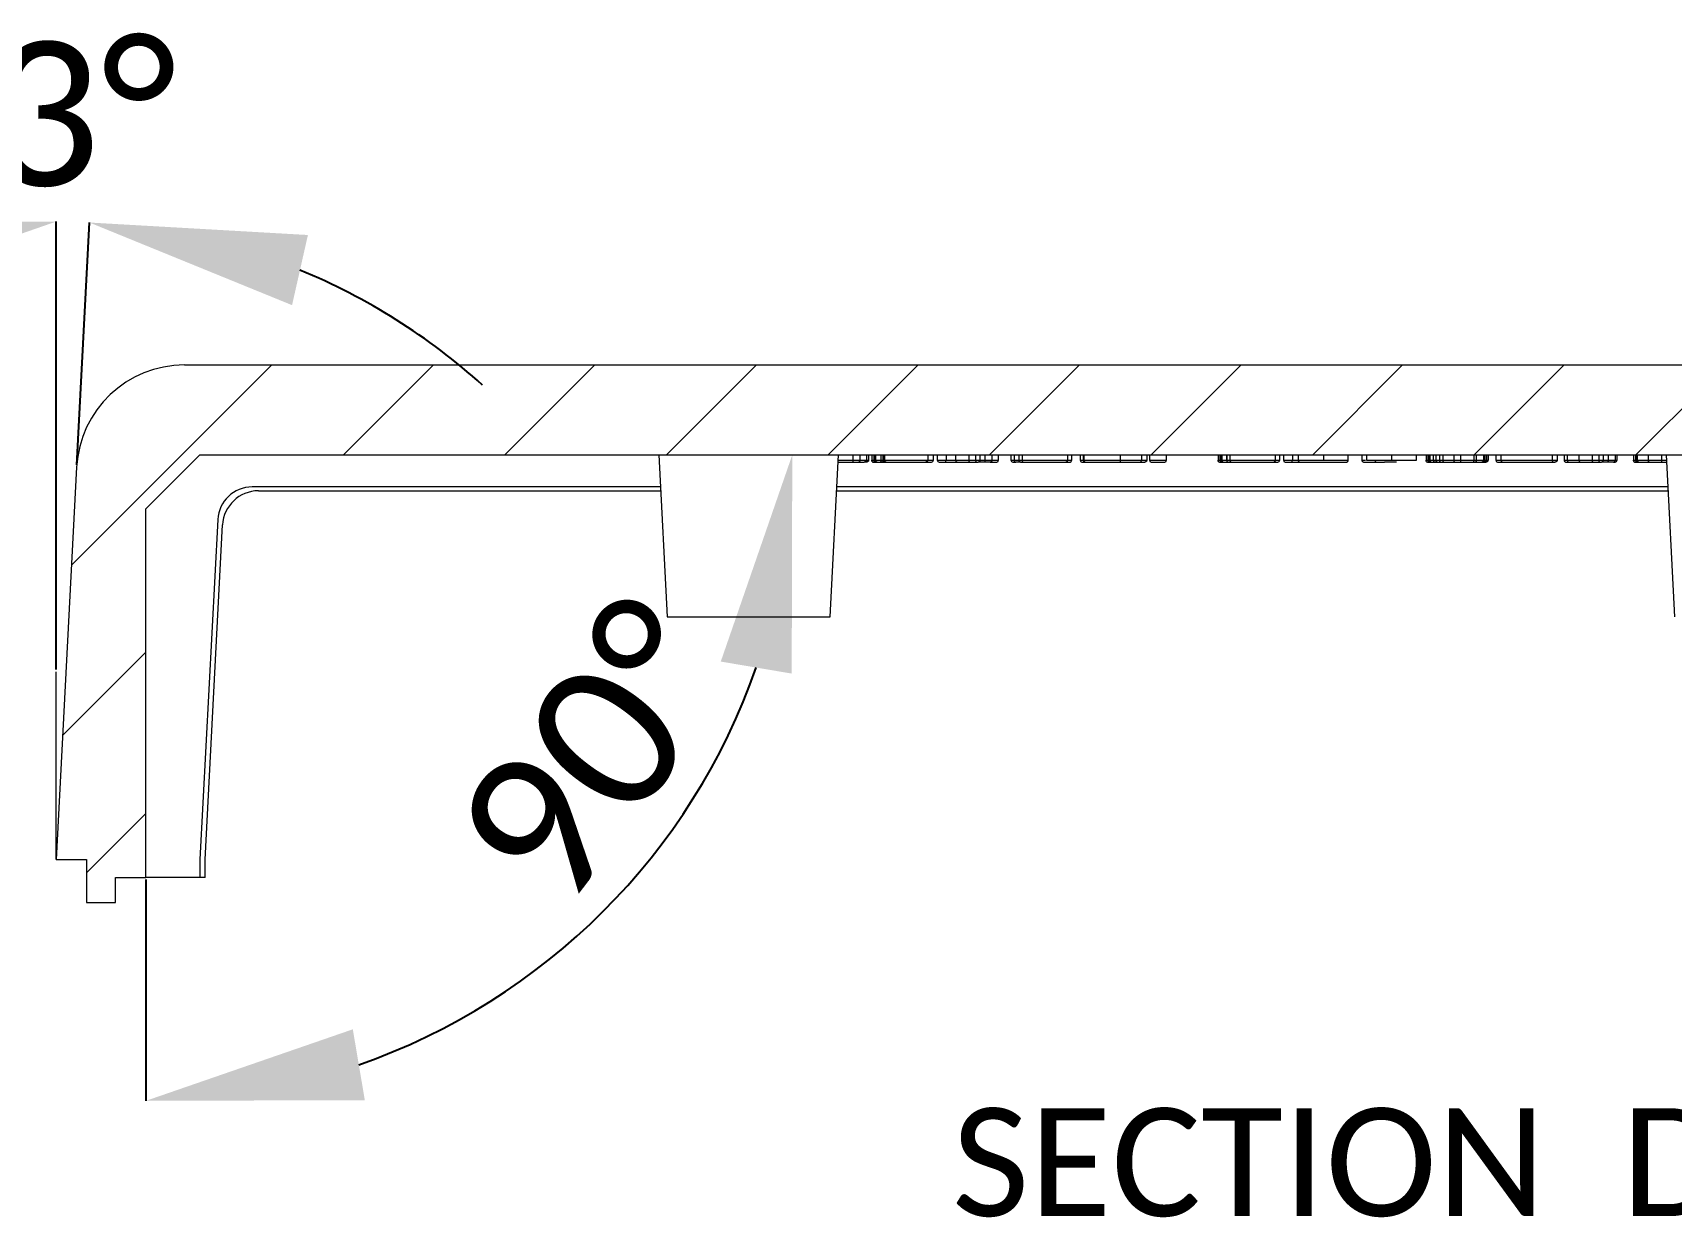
# Model space of a CAD drawing. Header units: millimetres. Extents: x 305 to 730, y -58 to 227.
# Drawn here: x 652.01 to 697.55, y 45.51 to 78.46 of the extents above; entities that cross this region are included whole.
import ezdxf

# ---------------------------------------------------------------- set-up
doc = ezdxf.new("R2010")
doc.units = ezdxf.units.MM
doc.header["$PDSIZE"] = -1
doc.linetypes.add('CENTERX2', pattern=[20.32, 12.7, -2.54, 2.54, -2.54])
doc.styles.add('SLDTEXTSTYLE1', font='calibri.ttf')
doc.dimstyles.new('SLDDIMSTYLE5', dxfattribs={"dimtxt": 4, "dimasz": 6, "dimexe": 0, "dimexo": 0.0625, "dimgap": 1, "dimtad": 1, "dimdec": 4, "dimzin": 12, "dimdsep": 46, "dimtxsty": 'SLDTEXTSTYLE1', "dimsah": 1, "dimcen": 0.09, "dimazin": 3, "dimtfac": 1, "dimtofl": 0, "dimtmove": 0, "dimatfit": 3, "dimfxl": 1, "dimfrac": 2, "dimtolj": 1, "dimtzin": 12, "dimarcsym": 0})

# ---------------------------------------------------------------- blocks, each defined once
blk = doc.blocks.new('*D111')
at = {"color": 0, "linetype": 'Continuous', "lineweight": -2, "transparency": 16777216}
for p, q in [((652.66, 60.749), (652.66, 73.206)), ((653.235, 66.438), (653.588, 73.181))]:
    blk.add_line(p, q, dxfattribs=at)
for start, end in [(109.4755, 128.9511), (48.0489, 67.5245)]:
    blk.add_arc((652.66, 55.469), 17.737, start, end, dxfattribs=at)
at = {"color": 0, "linetype": 'Continuous', "transparency": 16777216}
for points in [[(646.577, 73.176), (646.916, 71.205), (652.66, 73.206)], [(659.22, 70.883), (659.661, 72.834), (653.588, 73.181)]]:
    blk.add_solid(points, dxfattribs=at)
at = {"layer": 'Defpoints', "color": 0, "linetype": 'Continuous', "transparency": 16777216}
for p in [(653.279, 73.195), (653.232, 66.376), (652.66, 60.687), (652.66, 55.469), (652.66, 55.469)]:
    blk.add_point(p, dxfattribs=at)
at = {"color": 0, "linetype": 'Continuous', "lineweight": 0, "transparency": 16777216, "insert": (650.75, 78.213), "char_height": 4, "attachment_point": 1, "rotation": 359.774, "style": 'SLDTEXTSTYLE1'}
blk.add_mtext('\\A1;3°', dxfattribs=at)
blk = doc.blocks.new('*D115')
at = {"color": 0, "linetype": 'Continuous', "lineweight": -2, "transparency": 16777216}
blk.add_line((655.16, 54.906), (655.16, 48.754), dxfattribs=at)
blk.add_arc((655.16, 66.719), 17.964, 289.2266, 340.7734, dxfattribs=at)
at = {"color": 0, "linetype": 'Continuous', "transparency": 16777216}
for points in [[(671.136, 60.97), (673.108, 60.636), (673.124, 66.719)], [(661.243, 48.77), (660.909, 50.742), (655.16, 48.754)]]:
    blk.add_solid(points, dxfattribs=at)
at = {"layer": 'Defpoints', "color": 0, "linetype": 'Continuous', "transparency": 16777216}
for p in [(656.66, 66.719), (715.16, 66.719), (655.16, 65.219), (655.16, 54.969), (664.142, 51.161)]:
    blk.add_point(p, dxfattribs=at)
at = {"color": 0, "linetype": 'Continuous', "lineweight": 0, "transparency": 16777216, "insert": (663.508, 56.281), "char_height": 4, "attachment_point": 1, "rotation": 52.7277, "style": 'SLDTEXTSTYLE1'}
blk.add_mtext('\\A1;90°', dxfattribs=at)

msp = doc.modelspace()

# ---------------------------------------------------------------- hatches: boundary and pattern name
at = {"linetype": 'Continuous', "lineweight": 0}
h = msp.add_hatch(dxfattribs=at)
h.set_pattern_fill('ANSI31', style=0)
h.set_pattern_definition([(45, (300.203, -64.7303), (-2.245064, 2.245064), [])])
edge = h.paths.add_edge_path(flags=0)
edge.add_line((719.16003, 55.46878), (718.58842, 66.37578))
edge.add_arc((715.59253, 66.21878), 3, 3, 90)
edge.add_line((715.59253, 69.21878), (656.22754, 69.21878))
edge.add_arc((656.22754, 66.21878), 3, 90, 177)
edge.add_line((653.23165, 66.37578), (652.66003, 55.46878))
edge.add_line((652.66003, 55.46878), (653.51003, 55.46878))
edge.add_line((653.51003, 55.46878), (653.51003, 54.26878))
edge.add_line((653.51003, 54.26878), (654.31003, 54.26878))
edge.add_line((654.31003, 54.26878), (654.31003, 54.96878))
edge.add_line((654.31003, 54.96878), (655.16003, 54.96878))
edge.add_line((655.16003, 54.96878), (655.16003, 65.21878))
edge.add_line((655.16003, 65.21878), (656.66003, 66.71878))
edge.add_line((656.66003, 66.71878), (715.16003, 66.71878))
edge.add_line((715.16003, 66.71878), (716.66003, 65.21878))
edge.add_line((716.66003, 65.21878), (716.66003, 54.96878))
edge.add_line((716.66003, 54.96878), (717.51003, 54.96878))
edge.add_line((717.51003, 54.96878), (717.51003, 54.26878))
edge.add_line((717.51003, 54.26878), (718.31003, 54.26878))
edge.add_line((718.31003, 54.26878), (718.31003, 55.46878))
edge.add_line((718.31003, 55.46878), (719.16003, 55.46878))

# ---------------------------------------------------------------- linework, layer by layer
at = {"color": 7, "linetype": 'Continuous', "lineweight": 15}
for p, q in [((656.22762, 69.21878), (715.59265, 69.21878)), ((656.66011, 66.71878), (655.15998, 65.21877)), ((656.66011, 66.71878), (715.15992, 66.71878)), ((669.41002, 66.71878), (669.64581, 62.21875)), ((674.1741, 62.21875), (674.41013, 66.71878)), ((674.39964, 66.51875), (674.80233, 66.51875)), ((674.80233, 66.51875), (674.96756, 66.51875)), ((674.80782, 66.71878), (674.80782, 66.56876)), ((674.80782, 66.56876), (675.00165, 66.56876)), ((674.96756, 66.51875), (675.12253, 66.51875)), ((675.00165, 66.71878), (675.00165, 66.56876)), ((675.00165, 66.56876), (675.18332, 66.56876)), ((675.1931, 66.51875), (675.12253, 66.51875)), ((675.18332, 66.71878), (675.18332, 66.56876)), ((675.24317, 66.71878), (675.24317, 66.56876)), ((675.33496, 66.71878), (675.33496, 66.56876)), ((675.33496, 66.56876), (675.38765, 66.56876)), ((675.34306, 66.53198), (675.34211, 66.53299)), ((675.37621, 66.51875), (675.43414, 66.51875)), ((675.38765, 66.71878), (675.38765, 66.56876)), ((675.40577, 66.71878), (675.40577, 66.56876)), ((675.40577, 66.56876), (675.43796, 66.56876)), ((675.43414, 66.51875), (675.45703, 66.51875)), ((675.43796, 66.71878), (675.43796, 66.56876)), ((675.45703, 66.51875), (675.48683, 66.51875)), ((675.48683, 66.51875), (675.62726, 66.51875)), ((675.58601, 66.71878), (675.58601, 66.56876)), ((675.58601, 66.56876), (675.6387, 66.56876)), ((675.59412, 66.53198), (675.59317, 66.53299)), ((675.62726, 66.51875), (675.68543, 66.51875)), ((675.6387, 66.71878), (675.6387, 66.56876)), ((675.65682, 66.71878), (675.65682, 66.56876)), ((675.65682, 66.56876), (675.68901, 66.56876)), ((675.68543, 66.51875), (675.70808, 66.51875)), ((675.68901, 66.71878), (675.68901, 66.56876)), ((675.68901, 66.56876), (676.88849, 66.56876)), ((675.70808, 66.51875), (675.73789, 66.51875)), ((675.73789, 66.51875), (676.82841, 66.51875)), ((676.837, 66.51875), (676.99554, 66.51875)), ((676.88849, 66.71878), (676.88849, 66.56876)), ((677.04561, 66.56876), (677.04561, 66.71878)), ((677.15195, 66.71878), (677.15195, 66.56876)), ((677.36652, 66.51875), (677.71342, 66.51875)), ((677.40372, 66.71878), (677.40372, 66.56876)), ((677.66335, 66.71878), (677.66335, 66.56876)), ((677.66335, 66.56876), (678.03171, 66.56876)), ((677.71342, 66.51875), (678.05436, 66.51875)), ((678.03171, 66.71878), (678.03171, 66.56876)), ((678.03171, 66.56876), (678.21982, 66.56876)), ((678.05436, 66.51875), (678.23937, 66.51875)), ((678.21982, 66.71878), (678.21982, 66.56876)), ((678.21982, 66.56876), (678.34046, 66.56876)), ((678.23937, 66.51875), (678.2904, 66.51875)), ((678.45514, 66.51875), (678.2904, 66.51875)), ((678.34046, 66.71878), (678.34046, 66.56876)), ((678.34046, 66.56876), (678.47875, 66.56876)), ((678.6218, 66.51875), (678.45514, 66.51875)), ((678.47875, 66.71878), (678.47875, 66.56876)), ((678.47875, 66.56876), (678.67163, 66.56876)), ((678.6218, 66.51875), (678.64278, 66.51875)), ((678.64278, 66.51875), (678.80729, 66.51875)), ((678.67163, 66.71878), (678.67163, 66.56876)), ((678.76747, 66.51875), (678.80729, 66.51875)), ((678.85735, 66.56876), (678.85735, 66.71878)), ((679.2002, 66.71878), (679.2002, 66.56876)), ((679.28889, 66.71878), (679.28889, 66.56876)), ((679.47224, 66.51875), (679.33681, 66.51875)), ((679.42074, 66.71878), (679.42074, 66.56876)), ((679.42098, 66.71878), (679.42098, 66.56876)), ((679.42098, 66.56876), (679.50991, 66.56876)), ((679.47224, 66.51875), (679.5564, 66.51875)), ((679.50991, 66.71878), (679.50991, 66.56876)), ((679.50991, 66.56876), (680.76995, 66.56876)), ((679.5564, 66.51875), (680.72846, 66.51875)), ((680.72846, 66.51875), (680.84457, 66.51875)), ((680.76995, 66.71878), (680.76995, 66.56876)), ((680.89464, 66.56876), (680.89464, 66.71878)), ((681.12257, 66.71878), (681.12257, 66.56876)), ((681.21126, 66.71878), (681.21126, 66.56876)), ((681.21198, 66.71878), (681.21198, 66.56876)), ((681.22676, 66.71878), (681.22676, 66.56876)), ((681.22676, 66.56876), (682.23908, 66.56876)), ((681.26204, 66.51875), (681.25895, 66.51875)), ((681.26204, 66.51875), (681.27683, 66.51875)), ((681.27683, 66.51875), (682.23622, 66.51875)), ((682.23622, 66.51875), (682.78625, 66.51875)), ((682.23908, 66.71878), (682.23908, 66.56876)), ((682.78625, 66.51875), (682.92644, 66.51875)), ((682.83632, 66.56876), (682.83632, 66.71878)), ((682.97651, 66.71878), (682.97651, 66.56876)), ((683.04923, 66.71878), (683.04923, 66.56876)), ((683.0993, 66.51875), (683.476, 66.51875)), ((683.52607, 66.56876), (683.52607, 66.71878)), ((684.95896, 66.71878), (684.95896, 66.56876)), ((684.95896, 66.56876), (685.01142, 66.56876)), ((684.96707, 66.53198), (684.96612, 66.53299)), ((685.00021, 66.51875), (685.05815, 66.51875)), ((685.01142, 66.71878), (685.01142, 66.56876)), ((685.02977, 66.71878), (685.02977, 66.56876)), ((685.02977, 66.56876), (685.06196, 66.56876)), ((685.05815, 66.51875), (685.08079, 66.51875)), ((685.06196, 66.71878), (685.06196, 66.56876)), ((685.08079, 66.51875), (685.11084, 66.51875)), ((685.11084, 66.51875), (685.24888, 66.51875)), ((685.19738, 66.71878), (685.19738, 66.56876)), ((685.19762, 66.71878), (685.19762, 66.56876)), ((685.19762, 66.56876), (685.28655, 66.56876)), ((685.24888, 66.51875), (685.33304, 66.51875)), ((685.28655, 66.71878), (685.28655, 66.56876)), ((685.28655, 66.56876), (686.54659, 66.56876)), ((685.33304, 66.51875), (686.50511, 66.51875)), ((686.50511, 66.51875), (686.62122, 66.51875)), ((686.54659, 66.71878), (686.54659, 66.56876)), ((686.67129, 66.56876), (686.67129, 66.71878)), ((686.77381, 66.71878), (686.77381, 66.56876)), ((686.82387, 66.51875), (686.86369, 66.51875)), ((686.98838, 66.51875), (687.20868, 66.51875)), ((687.02558, 66.71878), (687.02558, 66.56876)), ((687.1846, 66.71878), (687.1846, 66.56876)), ((687.53674, 66.51875), (687.71627, 66.51875)), ((687.88531, 66.71878), (687.88531, 66.56876)), ((688.57673, 66.56876), (688.57673, 66.71878)), ((688.95557, 66.71878), (688.95557, 66.56876)), ((689.00564, 66.51875), (689.34658, 66.51875)), ((689.08074, 66.71878), (689.08074, 66.56876)), ((689.34658, 66.51875), (689.53159, 66.51875)), ((689.53159, 66.51875), (689.58261, 66.51875)), ((689.74736, 66.51875), (689.58261, 66.51875)), ((689.91402, 66.51875), (689.74736, 66.51875)), ((689.78146, 66.71878), (689.78146, 66.56876)), ((690.47287, 66.56876), (690.47287, 66.71878)), ((690.73823, 66.71878), (690.73823, 66.56876)), ((690.73823, 66.56876), (690.79092, 66.56876)), ((690.74657, 66.53198), (690.74562, 66.53299)), ((690.77971, 66.51875), (690.83765, 66.51875)), ((690.79092, 66.71878), (690.79092, 66.56876)), ((690.80928, 66.71878), (690.80928, 66.56876)), ((690.80928, 66.56876), (690.84123, 66.56876)), ((690.83765, 66.51875), (690.8603, 66.51875)), ((690.84123, 66.71878), (690.84123, 66.56876)), ((690.8603, 66.51875), (690.89034, 66.51875)), ((690.89034, 66.51875), (690.99143, 66.51875)), ((690.94089, 66.71878), (690.94089, 66.56876)), ((690.94089, 66.56876), (691.01027, 66.56876)), ((690.99143, 66.51875), (691.057, 66.51875)), ((691.01027, 66.71878), (691.01027, 66.56876)), ((691.01527, 66.71878), (691.01527, 66.56876)), ((691.01527, 66.56876), (691.11159, 66.56876)), ((691.057, 66.51875), (691.06605, 66.51875)), ((691.06605, 66.51875), (691.15737, 66.51875)), ((691.11159, 66.71878), (691.11159, 66.56876)), ((691.11159, 66.56876), (691.20148, 66.56876)), ((691.15737, 66.51875), (691.23462, 66.51875)), ((691.20148, 66.71878), (691.20148, 66.56876)), ((691.20148, 66.56876), (691.51333, 66.56876)), ((691.23462, 66.51875), (691.52859, 66.51875)), ((691.51333, 66.71878), (691.51333, 66.56876)), ((691.51333, 66.56876), (691.69357, 66.56876)), ((691.52859, 66.51875), (691.69047, 66.51875)), ((691.69047, 66.51875), (692.04619, 66.51875)), ((691.69357, 66.71878), (691.69357, 66.56876)), ((691.69357, 66.56876), (692.06598, 66.56876)), ((692.04619, 66.51875), (692.1089, 66.51875)), ((692.06598, 66.71878), (692.06598, 66.56876)), ((692.06598, 66.56876), (692.14538, 66.56876)), ((692.1089, 66.51875), (692.29105, 66.51875)), ((692.14538, 66.56876), (692.14538, 66.71878)), ((692.14538, 66.56876), (692.33921, 66.56876)), ((692.29105, 66.51875), (692.32014, 66.51875)), ((692.32014, 66.51875), (692.36997, 66.51875)), ((692.33921, 66.71878), (692.33921, 66.56876)), ((692.33921, 66.56876), (692.37092, 66.56876)), ((692.36997, 66.51875), (692.41026, 66.51875)), ((692.37092, 66.71878), (692.37092, 66.56876)), ((692.41717, 66.71878), (692.41717, 66.56876)), ((692.41717, 66.56876), (692.46128, 66.56876)), ((692.46128, 66.71878), (692.46128, 66.56876)), ((692.67681, 66.71878), (692.67681, 66.56876)), ((692.72688, 66.51875), (692.8859, 66.51875)), ((692.81986, 66.71878), (692.81986, 66.56876)), ((692.81986, 66.56876), (694.24727, 66.56876)), ((692.8859, 66.51875), (694.26778, 66.51875)), ((694.24727, 66.71878), (694.24727, 66.56876)), ((694.24727, 66.56876), (694.38651, 66.56876)), ((694.26778, 66.51875), (694.32071, 66.51875)), ((694.38651, 66.71878), (694.38651, 66.56876)), ((694.57558, 66.71878), (694.57558, 66.56876)), ((694.57558, 66.56876), (694.66474, 66.56876)), ((694.62707, 66.51875), (694.71124, 66.51875)), ((694.66474, 66.71878), (694.66474, 66.56876)), ((694.71124, 66.51875), (695.03715, 66.51875)), ((694.98709, 66.71878), (694.98709, 66.56876)), ((694.98709, 66.56876), (695.35544, 66.56876)), ((695.03715, 66.51875), (695.37809, 66.51875)), ((695.35544, 66.71878), (695.35544, 66.56876)), ((695.35544, 66.56876), (695.54356, 66.56876)), ((695.37809, 66.51875), (695.56311, 66.51875)), ((695.54356, 66.71878), (695.54356, 66.56876)), ((695.54356, 66.56876), (695.6642, 66.56876)), ((695.56311, 66.51875), (695.61413, 66.51875)), ((695.77888, 66.51875), (695.61413, 66.51875)), ((695.6642, 66.71878), (695.6642, 66.56876)), ((695.6642, 66.56876), (695.80224, 66.56876)), ((695.94553, 66.51875), (695.77888, 66.51875)), ((695.80224, 66.71878), (695.80224, 66.56876)), ((695.80224, 66.56876), (695.99536, 66.56876)), ((695.94553, 66.51875), (695.99941, 66.51875)), ((695.99536, 66.71878), (695.99536, 66.56876)), ((696.04924, 66.56876), (696.04924, 66.71878)), ((696.5082, 66.71878), (696.5082, 66.56876)), ((696.5082, 66.56876), (696.56065, 66.56876)), ((696.5163, 66.53198), (696.51535, 66.53299)), ((696.54944, 66.51875), (696.60738, 66.51875)), ((696.56065, 66.71878), (696.56065, 66.56876)), ((696.57901, 66.71878), (696.57901, 66.56876)), ((696.57901, 66.56876), (696.61119, 66.56876)), ((696.60738, 66.51875), (696.63003, 66.51875)), ((696.61119, 66.71878), (696.61119, 66.56876)), ((696.63003, 66.51875), (696.66007, 66.51875)), ((696.66007, 66.51875), (696.96072, 66.51875)), ((696.91065, 66.71878), (696.91065, 66.56876)), ((696.91065, 66.56876), (697.27924, 66.56876)), ((696.96072, 66.51875), (697.30165, 66.51875)), ((697.27924, 66.71878), (697.27924, 66.56876)), ((697.30165, 66.51875), (697.42063, 66.51875)), ((697.41013, 66.71878), (697.64593, 62.21875)), ((653.23165, 66.37576), (652.65992, 55.46876)), ((669.45675, 65.82775), (658.11303, 65.82775)), ((658.28755, 65.71879), (669.46247, 65.71879)), ((674.35768, 65.71879), (697.46235, 65.71879)), ((697.45663, 65.82775), (674.3634, 65.82775)), ((655.15998, 54.9688), (655.15998, 65.21877)), ((657.1553, 64.91896), (656.66011, 55.46876)), ((656.80149, 55.46876), (657.28906, 64.77114)), ((669.64581, 62.21875), (674.1741, 62.21875)), ((652.65992, 55.46876), (653.51012, 55.46876)), ((653.51012, 55.46876), (653.51012, 54.2688)), ((656.66011, 55.46876), (656.66011, 54.9688)), ((656.80149, 54.9688), (656.80149, 55.46876)), ((654.31002, 54.9688), (655.15998, 54.9688)), ((654.31002, 54.2688), (654.31002, 54.9688)), ((656.66011, 54.9688), (655.15998, 54.9688)), ((656.80149, 54.9688), (656.66011, 54.9688)), ((653.51012, 54.2688), (654.31002, 54.2688))]:
    msp.add_line(p, q, dxfattribs=at)
at = {"color": 8, "linetype": 'Continuous', "lineweight": 15}
for p, q in [((674.40227, 66.56876), (674.80782, 66.56876)), ((675.18332, 66.56876), (675.24317, 66.56876)), ((675.38765, 66.56876), (675.40577, 66.56876)), ((675.43796, 66.56876), (675.58601, 66.56876)), ((675.6387, 66.56876), (675.65682, 66.56876)), ((676.89136, 66.56876), (677.04561, 66.56876)), ((677.15195, 66.56876), (677.40372, 66.56876)), ((677.40372, 66.56876), (677.66335, 66.56876)), ((678.67115, 66.56876), (678.85735, 66.56876)), ((679.2002, 66.56876), (679.28889, 66.56876)), ((679.28889, 66.56876), (679.42074, 66.56876)), ((680.76995, 66.56876), (680.89464, 66.56876)), ((681.12257, 66.56876), (681.21126, 66.56876)), ((681.21126, 66.56876), (681.21198, 66.56876)), ((681.21198, 66.56876), (681.22676, 66.56876)), ((682.23908, 66.56876), (682.83632, 66.56876)), ((682.83632, 66.56876), (682.97651, 66.56876)), ((683.04923, 66.56876), (683.52607, 66.56876)), ((685.01142, 66.56876), (685.02977, 66.56876)), ((685.06196, 66.56876), (685.19738, 66.56876)), ((686.54659, 66.56876), (686.67129, 66.56876)), ((686.77381, 66.56876), (687.02558, 66.56876)), ((687.02558, 66.56876), (687.1846, 66.56876)), ((688.95557, 66.56876), (689.05476, 66.56876)), ((690.79092, 66.56876), (690.80928, 66.56876)), ((690.84123, 66.56876), (690.94089, 66.56876)), ((691.01027, 66.56876), (691.01527, 66.56876)), ((692.37092, 66.56876), (692.41717, 66.56876)), ((692.67681, 66.56876), (692.81986, 66.56876)), ((694.66474, 66.56876), (694.98709, 66.56876)), ((695.99536, 66.56876), (696.04924, 66.56876)), ((696.56065, 66.56876), (696.57901, 66.56876)), ((696.61119, 66.56876), (696.91065, 66.56876)), ((697.27924, 66.56876), (697.418, 66.56876))]:
    msp.add_line(p, q, dxfattribs=at)
at = {"color": 7, "linetype": 'CENTERX2', "lineweight": 15}
msp.add_line((652.66003, 55.46878), (652.66003, 60.68672), dxfattribs=at)
at = {"color": 8, "linetype": 'Continuous', "lineweight": 15, "flags": 128}
msp.add_lwpolyline([(678.63419, 66.52012), (678.63539, 66.51976), (678.64278, 66.51875)], dxfattribs=at)
at = {"color": 7, "linetype": 'Continuous', "lineweight": 15}
for centre, radius, start, end in [((656.22754, 66.21878), 3, 90, 177), ((675.37654, 66.56748), 0.04873, 225.044855, 269.601662), ((675.6276, 66.56748), 0.04873, 225.044855, 269.601662), ((676.9956, 66.56878), 0.05, 270, 360), ((677.20197, 66.56878), 0.05, 180, 270), ((677.35893, 66.56323), 0.04512, 279.683118, 7.037379), ((678.80729, 66.56878), 0.05, 270, 0), ((679.25015, 66.56878), 0.05, 180, 270), ((680.84454, 66.56878), 0.05, 270, 0), ((681.17247, 66.56878), 0.05, 180, 270), ((682.78632, 66.56878), 0.05, 270, 0), ((683.09924, 66.56878), 0.05, 180, 270), ((683.47599, 66.56878), 0.05, 270, 0), ((685.00044, 66.56723), 0.04848, 224.921289, 269.725228), ((686.62117, 66.56878), 0.05, 270, 0), ((686.82388, 66.56878), 0.05, 180, 270), ((686.98097, 66.5631), 0.04497, 279.492394, 7.228104), ((690.77949, 66.56614), 0.0474, 224.381339, 270.265178), ((692.7269, 66.56878), 0.05, 180, 270), ((695.99932, 66.56878), 0.05, 270, 0), ((696.54968, 66.56723), 0.04848, 224.921289, 269.725228), ((658.11298, 64.86878), 0.959, 90, 177), ((658.28758, 64.71878), 1, 90, 177)]:
    msp.add_arc(centre, radius, start, end, dxfattribs=at)
for points, knots in [([(674.80782, 66.56876), (674.80778, 66.56371), (674.8077, 66.55363), (674.80685, 66.54), (674.80595, 66.52885), (674.80442, 66.52085), (674.8023, 66.51904), (674.80233, 66.51877), (674.80233, 66.51875)], [0, 0, 0, 0, 0.1777718, 0.3554268, 0.54275817, 0.75399472, 0.98311425, 1, 1, 1, 1]), ([(675.00165, 66.56876), (675.00151, 66.5653), (675.00122, 66.55791), (674.99851, 66.54739), (674.99475, 66.53759), (674.98485, 66.52293), (674.97509, 66.52057), (674.96756, 66.51875)], [0, 0, 0, 0, 0.10084654, 0.21531255, 0.34635856, 0.49569491, 1, 1, 1, 1]), ([(675.18332, 66.56876), (675.18311, 66.5653), (675.18267, 66.55797), (675.17792, 66.54752), (675.17071, 66.53769), (675.15887, 66.52782), (675.14236, 66.52036), (675.12909, 66.51928), (675.12253, 66.51875)], [0, 0, 0, 0, 0.10656697, 0.22615848, 0.36001095, 0.50824684, 0.75672097, 1, 1, 1, 1]), ([(675.24317, 66.56876), (675.24277, 66.56409), (675.24192, 66.55402), (675.2351, 66.54027), (675.22414, 66.52838), (675.20959, 66.52036), (675.19855, 66.51928), (675.1931, 66.51875)], [0, 0, 0, 0, 0.14630133, 0.31635264, 0.51057617, 0.75807152, 1, 1, 1, 1]), ([(675.34211, 66.53299), (675.34098, 66.53561), (675.33891, 66.54039), (675.33648, 66.54974), (675.33539, 66.55951), (675.3351, 66.56582), (675.33496, 66.56876)], [0, 0, 0, 0, 0.35531658, 0.64968127, 0.83722284, 1, 1, 1, 1]), ([(675.34306, 66.5318), (675.34408, 66.53084), (675.34728, 66.52782), (675.35348, 66.52409), (675.36076, 66.52105), (675.36562, 66.52035), (675.36762, 66.52006)], [0, 0, 0, 0, 0.146912, 0.46170883, 0.7783308, 1, 1, 1, 1]), ([(675.38765, 66.56876), (675.38818, 66.56321), (675.38924, 66.55209), (675.39705, 66.53727), (675.40868, 66.52589), (675.4212, 66.52022), (675.42995, 66.51884), (675.43351, 66.51876), (675.43414, 66.51875)], [0, 0, 0, 0, 0.21045608, 0.42158054, 0.63369148, 0.84843087, 0.97291398, 1, 1, 1, 1]), ([(675.40577, 66.56876), (675.40627, 66.5641), (675.40734, 66.55404), (675.41403, 66.54021), (675.42533, 66.52839), (675.4401, 66.52033), (675.45141, 66.51927), (675.45703, 66.51875)], [0, 0, 0, 0, 0.14552371, 0.31425055, 0.50835302, 0.75556561, 1, 1, 1, 1]), ([(675.43796, 66.56876), (675.43837, 66.5641), (675.43925, 66.55406), (675.44574, 66.54028), (675.45647, 66.52837), (675.47085, 66.52038), (675.48155, 66.51929), (675.48683, 66.51875)], [0, 0, 0, 0, 0.14727096, 0.31749794, 0.51161936, 0.75910072, 1, 1, 1, 1]), ([(675.59317, 66.53299), (675.59203, 66.53561), (675.58996, 66.5404), (675.58753, 66.54979), (675.58645, 66.55948), (675.58615, 66.56582), (675.58601, 66.56876)], [0, 0, 0, 0, 0.35364713, 0.64823433, 0.83709979, 1, 1, 1, 1]), ([(675.59412, 66.5318), (675.59514, 66.53084), (675.59833, 66.52782), (675.60455, 66.52409), (675.61184, 66.52102), (675.61683, 66.52034), (675.61892, 66.52006)], [0, 0, 0, 0, 0.1460061, 0.45886178, 0.77353136, 1, 1, 1, 1]), ([(675.6387, 66.56876), (675.63923, 66.56321), (675.64029, 66.55211), (675.64812, 66.53726), (675.65974, 66.52588), (675.67232, 66.52023), (675.68095, 66.51883), (675.68472, 66.51876), (675.68543, 66.51875)], [0, 0, 0, 0, 0.20994651, 0.42027273, 0.63187009, 0.84664754, 0.97082924, 1, 1, 1, 1]), ([(675.65682, 66.56876), (675.65732, 66.5641), (675.65838, 66.55407), (675.6651, 66.54019), (675.67639, 66.5284), (675.69115, 66.52032), (675.70246, 66.51927), (675.70808, 66.51875)], [0, 0, 0, 0, 0.14559255, 0.31392617, 0.50812045, 0.75544998, 1, 1, 1, 1]), ([(675.68901, 66.56876), (675.68942, 66.5641), (675.69031, 66.55406), (675.69679, 66.54028), (675.70753, 66.52837), (675.72187, 66.52039), (675.7326, 66.51929), (675.73789, 66.51875)], [0, 0, 0, 0, 0.14740321, 0.31778306, 0.51207881, 0.75978241, 1, 1, 1, 1]), ([(676.88849, 66.56876), (676.88817, 66.5653), (676.88748, 66.55798), (676.88307, 66.54738), (676.87607, 66.53761), (676.85861, 66.52299), (676.84155, 66.52059), (676.82841, 66.51875)], [0, 0, 0, 0, 0.10232428, 0.21727118, 0.34900391, 0.4986337, 1, 1, 1, 1]), ([(677.20201, 66.51875), (677.20254, 66.51875), (677.20365, 66.51875), (677.21499, 66.51875), (677.23443, 66.51875), (677.26196, 66.51875), (677.29336, 66.51875), (677.32335, 66.51875), (677.34849, 66.51875), (677.36081, 66.51875), (677.36652, 66.51875)], [0, 0, 0, 0, 0.10499429, 0.22575144, 0.35907739, 0.50000594, 0.64165138, 0.77446816, 0.89550839, 1, 1, 1, 1]), ([(677.66335, 66.56876), (677.66374, 66.56411), (677.66457, 66.55417), (677.67133, 66.5404), (677.68226, 66.52847), (677.69686, 66.52038), (677.70796, 66.51929), (677.71342, 66.51875)], [0, 0, 0, 0, 0.15239305, 0.32617287, 0.52065402, 0.76416189, 1, 1, 1, 1]), ([(678.03171, 66.56876), (678.03191, 66.56415), (678.03232, 66.55452), (678.03538, 66.54088), (678.04002, 66.52878), (678.04698, 66.52047), (678.05197, 66.51931), (678.05436, 66.51875)], [0, 0, 0, 0, 0.17255102, 0.36037361, 0.55599055, 0.78650296, 1, 1, 1, 1]), ([(678.21982, 66.56876), (678.21996, 66.56414), (678.22026, 66.55447), (678.22272, 66.54082), (678.22709, 66.5288), (678.23263, 66.52042), (678.23717, 66.51929), (678.23937, 66.51875)], [0, 0, 0, 0, 0.17025953, 0.35686978, 0.55290849, 0.78350293, 1, 1, 1, 1]), ([(678.34046, 66.56876), (678.34007, 66.56409), (678.33921, 66.55402), (678.3324, 66.54027), (678.32144, 66.52838), (678.30688, 66.52036), (678.29585, 66.51928), (678.2904, 66.51875)], [0, 0, 0, 0, 0.14630133, 0.31635264, 0.51057617, 0.75807152, 1, 1, 1, 1]), ([(678.47875, 66.56876), (678.47854, 66.56414), (678.47811, 66.55446), (678.47511, 66.54075), (678.4701, 66.52872), (678.463, 66.52042), (678.45771, 66.51929), (678.45514, 66.51875)], [0, 0, 0, 0, 0.16768973, 0.35170747, 0.54698094, 0.77997718, 1, 1, 1, 1]), ([(678.67163, 66.56876), (678.67122, 66.5641), (678.67033, 66.55409), (678.66385, 66.54019), (678.65281, 66.5284), (678.63826, 66.52035), (678.62725, 66.51928), (678.6218, 66.51875)], [0, 0, 0, 0, 0.14638123, 0.31510034, 0.50942995, 0.75706047, 1, 1, 1, 1]), ([(679.25003, 66.51875), (679.25468, 66.51875), (679.26298, 66.51875), (679.31425, 66.51875), (679.33681, 66.51875)], [0, 0, 0, 0, 0.5599773, 1, 1, 1, 1]), ([(679.28898, 66.56878), (679.28987, 66.56166), (679.29185, 66.54589), (679.30896, 66.52412), (679.32696, 66.52065), (679.3367, 66.51878)], [0, 0, 0, 0, 0.27397519, 0.60740215, 1, 1, 1, 1]), ([(679.42098, 66.56876), (679.42136, 66.56415), (679.42214, 66.55456), (679.42854, 66.5408), (679.43986, 66.529), (679.4549, 66.52038), (679.46657, 66.51928), (679.47224, 66.51875)], [0, 0, 0, 0, 0.17390493, 0.36238731, 0.56034895, 0.78654061, 1, 1, 1, 1]), ([(679.50991, 66.56876), (679.51043, 66.56319), (679.51149, 66.55205), (679.51932, 66.5372), (679.53092, 66.52585), (679.54329, 66.52024), (679.55201, 66.51881), (679.5556, 66.51876), (679.5564, 66.51875)], [0, 0, 0, 0, 0.21122456, 0.4223718, 0.63495343, 0.84971599, 0.96679275, 1, 1, 1, 1]), ([(680.76995, 66.56876), (680.76946, 66.56315), (680.76847, 66.55192), (680.76152, 66.53689), (680.75079, 66.52566), (680.74128, 66.52069), (680.73353, 66.51903), (680.73044, 66.51886), (680.72846, 66.51875)], [0, 0, 0, 0, 0.21398153, 0.42881724, 0.64396564, 0.85618484, 0.90768303, 1, 1, 1, 1]), ([(681.1724, 66.51875), (681.17694, 66.51875), (681.18506, 66.51875), (681.23637, 66.51875), (681.25895, 66.51875)], [0, 0, 0, 0, 0.55996993, 1, 1, 1, 1]), ([(681.21126, 66.56876), (681.21175, 66.56316), (681.21273, 66.55193), (681.22118, 66.53718), (681.23294, 66.5257), (681.24558, 66.52017), (681.2545, 66.51891), (681.25807, 66.51878), (681.25895, 66.51875)], [0, 0, 0, 0, 0.2127963, 0.42673675, 0.63904509, 0.85419211, 0.96437861, 1, 1, 1, 1]), ([(681.21198, 66.56876), (681.21237, 66.56409), (681.21323, 66.55402), (681.22004, 66.54027), (681.231, 66.52838), (681.24559, 66.52035), (681.2566, 66.51928), (681.26204, 66.51875)], [0, 0, 0, 0, 0.146172927, 0.316074982, 0.510128049, 0.757406186, 1, 1, 1, 1]), ([(681.22676, 66.56876), (681.22715, 66.56409), (681.22801, 66.55402), (681.23483, 66.54027), (681.24578, 66.52838), (681.26037, 66.52035), (681.27138, 66.51928), (681.27683, 66.51875)], [0, 0, 0, 0, 0.146172927, 0.316074982, 0.510128049, 0.757406186, 1, 1, 1, 1]), ([(682.23908, 66.56876), (682.23903, 66.56315), (682.23892, 66.55193), (682.23832, 66.53697), (682.23801, 66.52565), (682.2372, 66.5203), (682.23649, 66.51897), (682.2363, 66.51881), (682.23622, 66.51875)], [0, 0, 0, 0, 0.21406452, 0.42816559, 0.64234381, 0.85704512, 0.94501233, 1, 1, 1, 1]), ([(682.97651, 66.56876), (682.97594, 66.56315), (682.97479, 66.55194), (682.96623, 66.53692), (682.95342, 66.52569), (682.94054, 66.52024), (682.93132, 66.51894), (682.92764, 66.51879), (682.92644, 66.51875)], [0, 0, 0, 0, 0.214065276, 0.428232095, 0.643744194, 0.858554344, 0.954155736, 1, 1, 1, 1]), ([(684.96612, 66.53299), (684.96496, 66.5356), (684.96286, 66.54037), (684.96065, 66.54981), (684.95902, 66.55946), (684.95898, 66.56582), (684.95896, 66.56876)], [0, 0, 0, 0, 0.35479632, 0.64872999, 0.83764105, 1, 1, 1, 1]), ([(684.96683, 66.5318), (684.96785, 66.53084), (684.97104, 66.52782), (684.97725, 66.52409), (684.98458, 66.52101), (684.98954, 66.52034), (684.99163, 66.52006)], [0, 0, 0, 0, 0.14581018, 0.45824607, 0.77249343, 1, 1, 1, 1]), ([(685.01142, 66.56876), (685.01195, 66.56321), (685.01301, 66.55209), (685.02082, 66.53727), (685.03244, 66.52589), (685.04501, 66.52022), (685.05372, 66.51883), (685.05743, 66.51876), (685.05815, 66.51875)], [0, 0, 0, 0, 0.20988156, 0.42042969, 0.63196159, 0.84611478, 0.97025807, 1, 1, 1, 1]), ([(685.02977, 66.56876), (685.03017, 66.5641), (685.03103, 66.55402), (685.03782, 66.54022), (685.04908, 66.52835), (685.06411, 66.52038), (685.07528, 66.51929), (685.08079, 66.51875)], [0, 0, 0, 0, 0.14522991, 0.31403587, 0.50822934, 0.7572175, 1, 1, 1, 1]), ([(685.06196, 66.56876), (685.06226, 66.56409), (685.0629, 66.55399), (685.06983, 66.54033), (685.08045, 66.5284), (685.09462, 66.52033), (685.10545, 66.51927), (685.11084, 66.51875)], [0, 0, 0, 0, 0.14683778, 0.31788974, 0.51186785, 0.75752818, 1, 1, 1, 1]), ([(685.19762, 66.56876), (685.198, 66.56415), (685.19879, 66.55456), (685.20519, 66.5408), (685.2165, 66.529), (685.23155, 66.52038), (685.24322, 66.51928), (685.24888, 66.51875)], [0, 0, 0, 0, 0.17390493, 0.36238731, 0.56034895, 0.78654061, 1, 1, 1, 1]), ([(685.28655, 66.56876), (685.28708, 66.56319), (685.28813, 66.55205), (685.29597, 66.5372), (685.30758, 66.52583), (685.31995, 66.52024), (685.32859, 66.51881), (685.33225, 66.51876), (685.33304, 66.51875)], [0, 0, 0, 0, 0.2112314, 0.42238548, 0.63497399, 0.85030294, 0.96738349, 1, 1, 1, 1]), ([(686.54659, 66.56876), (686.5461, 66.56315), (686.54513, 66.55194), (686.53813, 66.53688), (686.52748, 66.52558), (686.51766, 66.52078), (686.51017, 66.519), (686.50711, 66.51885), (686.50511, 66.51875)], [0, 0, 0, 0, 0.2142211, 0.42873444, 0.64397664, 0.85861433, 0.90764279, 1, 1, 1, 1]), ([(686.82387, 66.51875), (686.82451, 66.51875), (686.82587, 66.51875), (686.83676, 66.51875), (686.85632, 66.51875), (686.88381, 66.51875), (686.91522, 66.51875), (686.9452, 66.51875), (686.97035, 66.51875), (686.98267, 66.51875), (686.98838, 66.51875)], [0, 0, 0, 0, 0.10515534, 0.22553669, 0.35889962, 0.49986726, 0.64155198, 0.77440561, 0.89547941, 1, 1, 1, 1]), ([(687.1846, 66.56876), (687.18536, 66.56221), (687.18689, 66.54916), (687.19831, 66.53245), (687.21505, 66.52117), (687.22815, 66.51955), (687.23467, 66.51875)], [0, 0, 0, 0, 0.24991531, 0.49882348, 0.75081211, 1, 1, 1, 1]), ([(687.23467, 66.51875), (687.24037, 66.51875), (687.2518, 66.51875), (687.34504, 66.51875), (687.48839, 66.51875), (687.67357, 66.51875), (687.81455, 66.51875), (687.8846, 66.51875)], [0, 0, 0, 0, 0.25069781, 0.501842, 0.75174867, 0.87664924, 1, 1, 1, 1]), ([(687.8846, 66.51875), (687.95469, 66.51875), (688.0957, 66.51875), (688.27979, 66.51875), (688.42131, 66.51875), (688.51157, 66.51875), (688.52178, 66.51875), (688.5269, 66.51875)], [0, 0, 0, 0, 0.12351343, 0.24845412, 0.49830587, 0.74871708, 1, 1, 1, 1]), ([(688.5269, 66.51875), (688.53342, 66.51954), (688.54647, 66.52111), (688.56306, 66.53255), (688.57438, 66.54916), (688.5761, 66.56221), (688.57696, 66.56876)], [0, 0, 0, 0, 0.24968477, 0.4995075, 0.74912211, 1, 1, 1, 1]), ([(688.95557, 66.56876), (688.95596, 66.56411), (688.95679, 66.55417), (688.96355, 66.5404), (688.97448, 66.52847), (688.98908, 66.52038), (689.00018, 66.51929), (689.00564, 66.51875)], [0, 0, 0, 0, 0.15239305, 0.32617287, 0.52065402, 0.76416189, 1, 1, 1, 1]), ([(689.08146, 66.56876), (689.08122, 66.56876), (689.06642, 66.56876), (689.11967, 66.56876), (689.23192, 66.56876), (689.38669, 66.56876), (689.51021, 66.56876), (689.6436, 66.56876), (689.73801, 66.56876), (689.78122, 66.56876)], [0, 0, 0, 0, 0.00517191, 0.31597121, 0.61381993, 0.73936334, 0.84360098, 0.92843042, 1, 1, 1, 1]), ([(689.32393, 66.56876), (689.32413, 66.56415), (689.32455, 66.55453), (689.32758, 66.54088), (689.33231, 66.52882), (689.33887, 66.52043), (689.34407, 66.5193), (689.34658, 66.51875)], [0, 0, 0, 0, 0.17269434, 0.36045587, 0.55600922, 0.78530676, 1, 1, 1, 1]), ([(689.78122, 66.56876), (689.82445, 66.56876), (689.91887, 66.56876), (690.05162, 66.56876), (690.17479, 66.56876), (690.32596, 66.56876), (690.44742, 66.56876), (690.46384, 66.56876), (690.47215, 66.56876)], [0, 0, 0, 0, 0.07241612, 0.15817691, 0.2635171, 0.39036177, 0.69139048, 1, 1, 1, 1]), ([(690.74562, 66.53299), (690.74447, 66.53561), (690.74236, 66.5404), (690.74012, 66.5498), (690.7386, 66.55946), (690.73835, 66.56582), (690.73823, 66.56876)], [0, 0, 0, 0, 0.35348255, 0.64793265, 0.83717561, 1, 1, 1, 1]), ([(690.74634, 66.5318), (690.74735, 66.53084), (690.75053, 66.52784), (690.75674, 66.5241), (690.7641, 66.52101), (690.76905, 66.52034), (690.77113, 66.52006)], [0, 0, 0, 0, 0.14682222, 0.45937749, 0.7724065, 1, 1, 1, 1]), ([(690.79092, 66.56876), (690.79145, 66.56321), (690.79251, 66.55211), (690.80033, 66.53726), (690.81198, 66.52588), (690.82445, 66.52024), (690.83325, 66.51883), (690.83693, 66.51876), (690.83765, 66.51875)], [0, 0, 0, 0, 0.2099541, 0.42028793, 0.63189295, 0.84667816, 0.97024779, 1, 1, 1, 1]), ([(690.80928, 66.56876), (690.80968, 66.5641), (690.81054, 66.55402), (690.81733, 66.54022), (690.82859, 66.52835), (690.84357, 66.52039), (690.85478, 66.51929), (690.8603, 66.51875)], [0, 0, 0, 0, 0.145355744, 0.314307959, 0.50866969, 0.757873577, 1, 1, 1, 1]), ([(690.84123, 66.56876), (690.84162, 66.5641), (690.84246, 66.55404), (690.84933, 66.5403), (690.85996, 66.52841), (690.87412, 66.52033), (690.88496, 66.51927), (690.89034, 66.51875)], [0, 0, 0, 0, 0.147185026, 0.31778408, 0.511792236, 0.757490625, 1, 1, 1, 1]), ([(690.94093, 66.56878), (690.94186, 66.56168), (690.94393, 66.54591), (690.96206, 66.52413), (690.98115, 66.52066), (690.99149, 66.51878)], [0, 0, 0, 0, 0.2724926, 0.60580631, 1, 1, 1, 1]), ([(691.0103, 66.56878), (691.01121, 66.56167), (691.01325, 66.54583), (691.03009, 66.52408), (691.04752, 66.52064), (691.05699, 66.51878)], [0, 0, 0, 0, 0.27053393, 0.60346405, 1, 1, 1, 1]), ([(691.01537, 66.56878), (691.01631, 66.56168), (691.01839, 66.54589), (691.03654, 66.52412), (691.05561, 66.52065), (691.06595, 66.51878)], [0, 0, 0, 0, 0.27209607, 0.6053313, 1, 1, 1, 1]), ([(691.11168, 66.56878), (691.11256, 66.56168), (691.11452, 66.54587), (691.13093, 66.52411), (691.14804, 66.52065), (691.15732, 66.51878)], [0, 0, 0, 0, 0.27157214, 0.60470432, 1, 1, 1, 1]), ([(691.20145, 66.56878), (691.20213, 66.56168), (691.20363, 66.54587), (691.21558, 66.5241), (691.22792, 66.52065), (691.23462, 66.51878)], [0, 0, 0, 0, 0.27153885, 0.60466449, 1, 1, 1, 1]), ([(691.51324, 66.56878), (691.5136, 66.56168), (691.5144, 66.54587), (691.51992, 66.5241), (691.52549, 66.52065), (691.52851, 66.51878)], [0, 0, 0, 0, 0.27148413, 0.60459908, 1, 1, 1, 1]), ([(691.69364, 66.56878), (691.69365, 66.56168), (691.69366, 66.5459), (691.69257, 66.52413), (691.69124, 66.52066), (691.69052, 66.51878)], [0, 0, 0, 0, 0.27235079, 0.60563644, 1, 1, 1, 1]), ([(692.06592, 66.56878), (692.06562, 66.56168), (692.06496, 66.54589), (692.05795, 66.52412), (692.0504, 66.52065), (692.04631, 66.51878)], [0, 0, 0, 0, 0.27213531, 0.6053783, 1, 1, 1, 1]), ([(692.10899, 66.51878), (692.11467, 66.51986), (692.12537, 66.52189), (692.13724, 66.53595), (692.14415, 66.55222), (692.145, 66.56356), (692.14539, 66.56878)], [0, 0, 0, 0, 0.30334952, 0.57084175, 0.80283464, 1, 1, 1, 1]), ([(692.33909, 66.56878), (692.33823, 66.56168), (692.33631, 66.54586), (692.31909, 66.5241), (692.30098, 66.52065), (692.29115, 66.51878)], [0, 0, 0, 0, 0.27138253, 0.6044776, 1, 1, 1, 1]), ([(692.37096, 66.56878), (692.37001, 66.56168), (692.36791, 66.54588), (692.34965, 66.52411), (692.33049, 66.52065), (692.32009, 66.51878)], [0, 0, 0, 0, 0.27177797, 0.60495056, 1, 1, 1, 1]), ([(692.41728, 66.56878), (692.41644, 66.56168), (692.41455, 66.54588), (692.39759, 66.52411), (692.37971, 66.52065), (692.37001, 66.51878)], [0, 0, 0, 0, 0.27171168, 0.60487125, 1, 1, 1, 1]), ([(692.4613, 66.56878), (692.46035, 66.56168), (692.45825, 66.54587), (692.43992, 66.52411), (692.42071, 66.52065), (692.41029, 66.51878)], [0, 0, 0, 0, 0.27156895, 0.6047005, 1, 1, 1, 1]), ([(692.81998, 66.56878), (692.82041, 66.56454), (692.82131, 66.55566), (692.82837, 66.54326), (692.84018, 66.53171), (692.85957, 66.52131), (692.87612, 66.51972), (692.88596, 66.51878)], [0, 0, 0, 0, 0.13545368, 0.28349583, 0.44995967, 0.67287995, 1, 1, 1, 1]), ([(694.24716, 66.56878), (694.24731, 66.56453), (694.24763, 66.55557), (694.24986, 66.54316), (694.25344, 66.53162), (694.25981, 66.52129), (694.26477, 66.51971), (694.26773, 66.51878)], [0, 0, 0, 0, 0.130669683, 0.275334391, 0.440830354, 0.666209326, 1, 1, 1, 1]), ([(694.38653, 66.56878), (694.3861, 66.56454), (694.3852, 66.55567), (694.37817, 66.54327), (694.36642, 66.53172), (694.34711, 66.52131), (694.33061, 66.51972), (694.3208, 66.51878)], [0, 0, 0, 0, 0.13591401, 0.28428455, 0.45084612, 0.67353027, 1, 1, 1, 1]), ([(694.57558, 66.56876), (694.57605, 66.56415), (694.57704, 66.55457), (694.58338, 66.54089), (694.59449, 66.52884), (694.60971, 66.52044), (694.62142, 66.5193), (694.62707, 66.51875)], [0, 0, 0, 0, 0.17416523, 0.36245139, 0.55816403, 0.78676283, 1, 1, 1, 1]), ([(694.66474, 66.56876), (694.66527, 66.56319), (694.66633, 66.55205), (694.67416, 66.5372), (694.68578, 66.52583), (694.69814, 66.52024), (694.70678, 66.51881), (694.71044, 66.51876), (694.71124, 66.51875)], [0, 0, 0, 0, 0.2112314, 0.42238548, 0.63497399, 0.85030294, 0.96738349, 1, 1, 1, 1]), ([(694.98713, 66.56878), (694.98747, 66.56454), (694.98816, 66.55572), (694.99349, 66.54334), (695.00233, 66.53178), (695.01725, 66.52133), (695.02973, 66.51973), (695.03713, 66.51878)], [0, 0, 0, 0, 0.13898258, 0.289557, 0.45679079, 0.67790299, 1, 1, 1, 1]), ([(695.35551, 66.56878), (695.35568, 66.56356), (695.35605, 66.55217), (695.35999, 66.5359), (695.3677, 66.52187), (695.37451, 66.51985), (695.37814, 66.51878)], [0, 0, 0, 0, 0.1953868, 0.42637581, 0.69431831, 1, 1, 1, 1]), ([(695.5435, 66.56878), (695.54378, 66.56355), (695.54439, 66.55211), (695.54842, 66.53584), (695.55453, 66.52183), (695.56005, 66.51984), (695.563, 66.51878)], [0, 0, 0, 0, 0.19305536, 0.42273841, 0.69128091, 1, 1, 1, 1]), ([(695.66411, 66.56878), (695.66378, 66.56453), (695.6631, 66.55562), (695.65774, 66.54322), (695.64873, 66.53167), (695.63419, 66.5213), (695.6216, 66.51972), (695.61411, 66.51878)], [0, 0, 0, 0, 0.133393547, 0.279959455, 0.445969873, 0.669958957, 1, 1, 1, 1]), ([(695.80235, 66.56878), (695.80202, 66.56355), (695.80128, 66.55205), (695.79642, 66.53577), (695.78908, 66.5218), (695.78248, 66.51983), (695.77894, 66.51878)], [0, 0, 0, 0, 0.19050966, 0.4187907, 0.68800435, 1, 1, 1, 1]), ([(695.99544, 66.56878), (695.99511, 66.56453), (695.99443, 66.55562), (695.98907, 66.54322), (695.98006, 66.53167), (695.96552, 66.5213), (695.95293, 66.51972), (695.94544, 66.51878)], [0, 0, 0, 0, 0.13339357, 0.27995948, 0.44596987, 0.66995903, 1, 1, 1, 1]), ([(696.51535, 66.53299), (696.5142, 66.5356), (696.51209, 66.54037), (696.50988, 66.54981), (696.50826, 66.55946), (696.50822, 66.56582), (696.5082, 66.56876)], [0, 0, 0, 0, 0.35479632, 0.64872999, 0.83764105, 1, 1, 1, 1]), ([(696.51607, 66.5318), (696.51708, 66.53084), (696.52028, 66.52782), (696.52649, 66.52409), (696.53378, 66.52102), (696.53877, 66.52034), (696.54086, 66.52006)], [0, 0, 0, 0, 0.1460061, 0.45886178, 0.77353136, 1, 1, 1, 1]), ([(696.56065, 66.56876), (696.56118, 66.56321), (696.56224, 66.55211), (696.57008, 66.53724), (696.58165, 66.52591), (696.59425, 66.52022), (696.60296, 66.51883), (696.60666, 66.51876), (696.60738, 66.51875)], [0, 0, 0, 0, 0.20984808, 0.4200757, 0.63202031, 0.84613933, 0.97026281, 1, 1, 1, 1]), ([(696.57901, 66.56876), (696.57941, 66.5641), (696.58027, 66.55402), (696.58706, 66.54022), (696.59831, 66.52835), (696.61334, 66.52038), (696.62451, 66.51929), (696.63003, 66.51875)], [0, 0, 0, 0, 0.14522991, 0.31403587, 0.50822934, 0.7572175, 1, 1, 1, 1]), ([(696.61119, 66.56876), (696.61149, 66.56409), (696.61213, 66.55399), (696.61906, 66.54033), (696.62969, 66.5284), (696.64385, 66.52033), (696.65469, 66.51927), (696.66007, 66.51875)], [0, 0, 0, 0, 0.14683778, 0.31788974, 0.51186785, 0.75752818, 1, 1, 1, 1]), ([(696.91075, 66.56878), (696.91109, 66.56454), (696.91178, 66.55572), (696.91711, 66.54334), (696.92595, 66.53178), (696.94087, 66.52133), (696.95335, 66.51973), (696.96075, 66.51878)], [0, 0, 0, 0, 0.1389826, 0.28955702, 0.45679079, 0.67790305, 1, 1, 1, 1]), ([(697.27913, 66.56878), (697.2793, 66.56356), (697.27966, 66.55217), (697.2836, 66.5359), (697.29132, 66.52187), (697.29813, 66.51985), (697.30176, 66.51878)], [0, 0, 0, 0, 0.19538681, 0.42637583, 0.69431832, 1, 1, 1, 1])]:
    msp.add_open_spline(points, degree=3, knots=knots, dxfattribs=at)
at = {"color": 8, "linetype": 'Continuous', "lineweight": 15}
for points, knots in [([(687.18555, 66.56876), (687.18523, 66.56876), (687.16582, 66.56876), (687.22533, 66.56876), (687.33607, 66.56876), (687.49049, 66.56876), (687.61433, 66.56876), (687.74752, 66.56876), (687.84201, 66.56876), (687.88531, 66.56876)], [0, 0, 0, 0, 0.00524889, 0.31601245, 0.61380222, 0.7392658, 0.84357938, 0.92832172, 1, 1, 1, 1]), ([(687.88531, 66.56876), (687.92855, 66.56876), (688.02293, 66.56876), (688.15555, 66.56876), (688.27855, 66.56876), (688.43033, 66.56876), (688.5511, 66.56876), (688.56764, 66.56876), (688.57601, 66.56876)], [0, 0, 0, 0, 0.07240596, 0.1580574, 0.26345229, 0.39030957, 0.69137715, 1, 1, 1, 1])]:
    msp.add_open_spline(points, degree=3, knots=knots, dxfattribs=at)

# ---------------------------------------------------------------- texts
at = {"color": 7, "linetype": 'Continuous', "lineweight": 0, "insert": (690.45964, 48.54662), "char_height": 3, "attachment_point": 2, "style": 'SLDTEXTSTYLE1'}
msp.add_mtext('SECTION  D-D', dxfattribs=at)

# ---------------------------------------------------------------- dimensions: what is measured, and where the dimension line sits
at = {"color": 7, "linetype": 'Continuous', "lineweight": 0}
for base, line1, line2, picture, middle in [((653.27904, 73.19485), ((653.23165, 66.37578), (652.66003, 55.46878)), ((652.66003, 55.46878), (652.66003, 60.68672)), '*D111', (652.73, 73.20552)), ((664.14221, 51.16119), ((715.16003, 66.71878), (656.66003, 66.71878)), ((655.16003, 54.96878), (655.16003, 65.21878)), '*D115', (669.45546, 55.83949))]:
    dim = msp.add_angular_dim_2l(base=base, line1=line1, line2=line2, dimstyle='SLDDIMSTYLE5', dxfattribs=at)
    dim.commit()
    dim.dimension.update_dxf_attribs({"geometry": picture, "text_midpoint": middle, "dimtype": 162})

doc.saveas('drawing.dxf')
